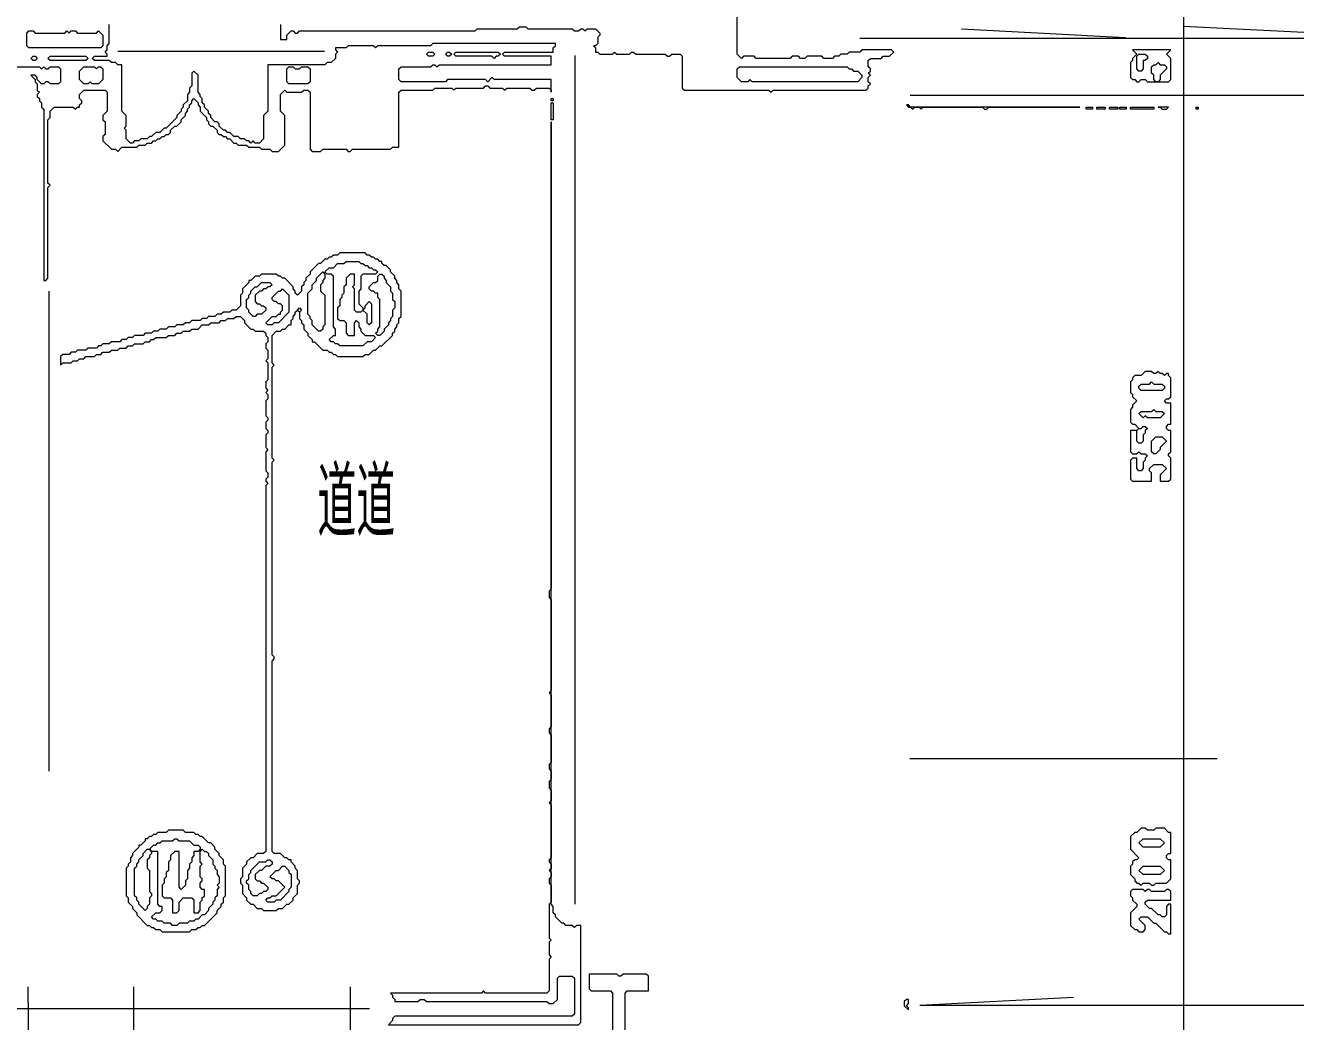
# Model space of a CAD drawing. Header units: millimetres. Extents: x 4 to 412, y 3 to 290.
# Drawn here: x 300 to 352.6, y 185.1 to 226.3 of the extents above; entities that cross this region are included whole.
import ezdxf

# ---------------------------------------------------------------- set-up
doc = ezdxf.new("R2010")
doc.units = ezdxf.units.MM
for name, color, linetype, lineweight in [('OCR_TEXT', 6, 'CONTINUOUS', 0), ('TRACE_CURVE', 6, 'CONTINUOUS', 0), ('TRACE_STRAIGHT', 5, 'CONTINUOUS', 0), ('TRACE_TEXT_SYMBOL', 6, 'CONTINUOUS', 0)]:
    doc.layers.add(name, color=color, linetype=linetype, lineweight=lineweight)
doc.styles.add('wqy-unicode', font='wqy-unicode')

msp = doc.modelspace()

# ---------------------------------------------------------------- linework, layer by layer
at = {"layer": 'TRACE_CURVE', "color": 6}
for points in [[(322.711, 186.884), (322.711, 185.395), (322.624, 185.307), (315.268, 185.307), (315.18, 185.22), (315.18, 185.132), (315.005, 184.957), (322.887, 184.957), (322.974, 185.045), (322.974, 189.073), (322.799, 189.073), (322.711, 188.985), (322.624, 189.073), (322.361, 189.073), (322.273, 189.161), (322.186, 189.161), (321.923, 189.423), (321.923, 189.511), (321.836, 189.598), (321.836, 189.861), (321.748, 189.949), (321.748, 222.351)], [(321.748, 222.351), (321.748, 202.997), (321.66, 202.91), (321.66, 202.647), (321.748, 202.559), (321.748, 198.794), (321.66, 198.706), (321.748, 198.619), (321.748, 197.305), (321.66, 197.217), (321.66, 197.042), (321.748, 196.955), (321.748, 195.816), (321.66, 195.729), (321.66, 195.553), (321.748, 195.466), (321.748, 195.116), (321.66, 195.028), (321.66, 194.765), (321.748, 194.678), (321.748, 194.24), (321.66, 194.152), (321.748, 194.065), (321.748, 191.875), (321.66, 191.788), (321.66, 191.7), (321.748, 191.613), (321.748, 191.437), (321.66, 191.35), (321.748, 191.262), (321.748, 191.087), (321.66, 191), (321.66, 190.824), (321.748, 190.737), (321.748, 190.036), (321.66, 189.949), (321.66, 188.548), (321.748, 188.46), (321.66, 188.372), (321.66, 187.847), (321.748, 187.759), (321.66, 187.672), (321.66, 186.358), (321.573, 186.271), (319.033, 186.271), (318.946, 186.358), (318.858, 186.271), (315.092, 186.271), (315.18, 186.183), (315.18, 186.095), (315.268, 186.008), (315.268, 185.92), (316.231, 185.92), (316.318, 186.008), (316.494, 186.008), (316.581, 185.92), (321.573, 185.92), (321.66, 185.833), (321.836, 185.833), (322.011, 186.008), (322.011, 186.884), (322.098, 186.971), (322.624, 186.971), (322.711, 186.884)], [(312.991, 216.922), (312.903, 216.834), (312.728, 216.834), (312.64, 216.746), (312.553, 216.746), (312.465, 216.659), (312.378, 216.659), (312.202, 216.484), (312.115, 216.484), (311.765, 216.133), (311.765, 216.046), (311.589, 215.871), (311.589, 215.783), (311.502, 215.696), (311.502, 215.608), (311.414, 215.52), (311.414, 215.345), (311.239, 215.17), (311.152, 215.258), (311.152, 215.345), (311.064, 215.433), (311.064, 215.52), (310.714, 215.871), (310.626, 215.871), (310.539, 215.958), (310.451, 215.958), (310.363, 216.046), (309.75, 216.046), (309.663, 215.958), (309.488, 215.958), (309.312, 215.783), (309.225, 215.783), (309.225, 215.696), (308.962, 215.433), (308.962, 215.258), (308.875, 215.17), (308.875, 214.732), (308.699, 214.557), (308.524, 214.557), (308.437, 214.47), (308.174, 214.47), (308.086, 214.382), (307.911, 214.382), (307.824, 214.294), (307.561, 214.294), (307.473, 214.207), (307.298, 214.207), (307.211, 214.119), (306.86, 214.119), (306.773, 214.032), (306.598, 214.032), (306.51, 213.944), (306.247, 213.944), (306.16, 213.856), (305.897, 213.856), (305.81, 213.769), (305.547, 213.769), (305.459, 213.681), (305.284, 213.681), (305.196, 213.594), (304.934, 213.594), (304.846, 213.506), (304.496, 213.506), (304.408, 213.419)], [(312.903, 212.63), (313.954, 212.63), (314.042, 212.718), (314.217, 212.718), (314.392, 212.893), (314.479, 212.893), (314.655, 213.068), (314.742, 213.068), (315.18, 213.506), (315.18, 213.594), (315.268, 213.681), (315.268, 213.769), (315.355, 213.856), (315.355, 213.944), (315.443, 214.032), (315.443, 214.207), (315.53, 214.294), (315.53, 215.345), (315.443, 215.433), (315.443, 215.608), (315.355, 215.696), (315.355, 215.783), (315.268, 215.871), (315.268, 215.958), (315.092, 216.133), (315.092, 216.221), (314.917, 216.396), (314.83, 216.396), (314.742, 216.484), (314.742, 216.571), (314.655, 216.571), (314.567, 216.659), (314.479, 216.659), (314.392, 216.746), (314.304, 216.746), (314.217, 216.834), (314.129, 216.834), (314.042, 216.922), (312.991, 216.922)], [(312.815, 213.506), (312.815, 213.769), (312.728, 213.856), (312.728, 215.958), (312.64, 216.046), (312.465, 216.046), (312.378, 216.133), (312.553, 216.309), (312.728, 216.309), (312.903, 216.484), (313.166, 216.484)], [(313.166, 216.484), (313.253, 216.571), (313.779, 216.571), (313.866, 216.484), (313.954, 216.484), (314.042, 216.396), (314.129, 216.396), (314.217, 216.309), (314.304, 216.309), (314.392, 216.221), (314.479, 216.221), (314.567, 216.133), (314.479, 216.046), (313.954, 216.046), (313.866, 215.958), (313.866, 215.433), (313.779, 215.345), (313.779, 214.82), (313.954, 214.645), (313.954, 214.557), (313.866, 214.47), (313.691, 214.47), (313.604, 214.557), (313.604, 215.433), (313.516, 215.52), (313.604, 215.608), (313.604, 216.046), (313.428, 216.046), (313.253, 215.871), (313.253, 215.608), (313.166, 215.52), (313.166, 215.258), (313.078, 215.17), (313.078, 215.083), (312.991, 214.995), (312.991, 214.732), (312.903, 214.645), (312.903, 214.207), (312.991, 214.119), (313.166, 214.119), (313.253, 214.032), (313.253, 213.594), (313.341, 213.506), (313.604, 213.506), (313.604, 214.032), (313.691, 214.119), (313.779, 214.032), (313.779, 213.856), (313.866, 213.769), (313.866, 213.681), (314.042, 213.506), (314.392, 213.506), (314.479, 213.419), (314.304, 213.243), (314.129, 213.243), (313.954, 213.068), (312.991, 213.068), (312.903, 213.156), (312.815, 213.156), (312.728, 213.243), (312.64, 213.243), (312.553, 213.331), (312.728, 213.506), (312.815, 213.506)], [(304.408, 213.419), (304.233, 213.419), (304.146, 213.331), (303.97, 213.331), (303.883, 213.243), (303.533, 213.243), (303.445, 213.156), (303.182, 213.156), (303.095, 213.068), (303.007, 213.068), (302.92, 212.981), (302.569, 212.981), (302.482, 212.893), (302.131, 212.893), (302.044, 212.806), (301.869, 212.806), (301.781, 212.718), (301.518, 212.718), (301.431, 212.63), (301.431, 212.28), (301.518, 212.368), (301.869, 212.368), (301.956, 212.455), (302.131, 212.455), (302.219, 212.543), (302.394, 212.543), (302.482, 212.63), (302.832, 212.63), (302.92, 212.718), (303.095, 212.718), (303.182, 212.806), (303.445, 212.806), (303.533, 212.893), (303.795, 212.893), (303.883, 212.981), (304.146, 212.981), (304.233, 213.068), (304.408, 213.068), (304.496, 213.156), (304.846, 213.156), (304.934, 213.243), (305.109, 213.243), (305.196, 213.331), (305.284, 213.331), (305.372, 213.419), (305.81, 213.419), (305.897, 213.506), (306.16, 213.506), (306.247, 213.594), (306.423, 213.594), (306.51, 213.681), (306.773, 213.681), (306.86, 213.769), (307.123, 213.769), (307.298, 213.944), (307.561, 213.944), (307.649, 214.032), (307.999, 214.032), (308.086, 214.119), (308.262, 214.119), (308.349, 214.207), (308.612, 214.207), (308.699, 214.294), (308.875, 214.294)], [(308.875, 214.294), (309.05, 214.119), (309.05, 214.032), (309.312, 213.769), (309.4, 213.769), (309.488, 213.681), (309.838, 213.681), (309.926, 213.594), (309.926, 213.506), (310.013, 213.419), (310.013, 213.243), (309.926, 213.156), (309.926, 212.981), (310.013, 212.893), (310.013, 212.543), (309.926, 212.455), (310.013, 212.368), (310.013, 211.667), (309.926, 211.58), (309.926, 211.317), (310.013, 211.229), (309.926, 211.142), (310.013, 211.054), (310.013, 210.879), (309.926, 210.791), (309.926, 210.178), (310.013, 210.091), (310.013, 210.003), (309.926, 209.916), (309.926, 209.653), (310.013, 209.565), (310.013, 209.478), (309.926, 209.39), (309.926, 208.865), (310.013, 208.777), (309.926, 208.69), (309.926, 207.901), (310.013, 207.814), (310.013, 207.639), (309.926, 207.551), (309.926, 207.464), (310.013, 207.376), (309.926, 207.288), (309.926, 192.138), (309.838, 192.05), (309.575, 192.05), (309.4, 191.875), (309.312, 191.875), (309.137, 191.7), (309.137, 191.613), (308.962, 191.437), (308.962, 191.087), (308.875, 191), (308.875, 190.824), (308.962, 190.737), (308.962, 190.387), (309.137, 190.211), (309.137, 190.124), (309.312, 189.949), (309.4, 189.949), (309.575, 189.774), (309.75, 189.774), (309.838, 189.686), (310.363, 189.686)], [(310.363, 189.686), (310.451, 189.774), (310.626, 189.774), (310.801, 189.949), (310.889, 189.949), (311.064, 190.124), (311.064, 190.211), (311.239, 190.387), (311.239, 190.737), (311.327, 190.824), (311.327, 190.912), (311.239, 191), (311.239, 191.35), (311.152, 191.437), (311.152, 191.525), (310.976, 191.7), (310.976, 191.788), (310.889, 191.788), (310.801, 191.875), (310.714, 191.875), (310.539, 192.05), (310.276, 192.05), (310.188, 192.138), (310.188, 200.02), (310.276, 200.107), (310.276, 200.195), (310.188, 200.282), (310.188, 208.252), (310.276, 208.339), (310.188, 208.427), (310.188, 212.193), (310.276, 212.28), (310.188, 212.368), (310.188, 213.506), (310.363, 213.681), (310.539, 213.681), (310.626, 213.769), (310.714, 213.769), (310.889, 213.944), (310.976, 213.944), (310.976, 214.119), (311.064, 214.207), (311.064, 214.294), (311.152, 214.382), (311.152, 214.47), (311.239, 214.557), (311.327, 214.47), (311.327, 214.207), (311.414, 214.119), (311.414, 214.032), (311.502, 213.944), (311.502, 213.769), (311.677, 213.594), (311.677, 213.506), (311.852, 213.331), (311.852, 213.243), (311.94, 213.243), (312.29, 212.893), (312.465, 212.893), (312.553, 212.806), (312.64, 212.806), (312.728, 212.718), (312.815, 212.718), (312.903, 212.63)]]:
    msp.add_lwpolyline(points, dxfattribs=at)
for points in [[(309.75, 215.696), (310.101, 215.696), (310.188, 215.608), (310.101, 215.52), (310.013, 215.52), (309.926, 215.433), (309.838, 215.433), (309.75, 215.345), (309.663, 215.345), (309.488, 215.17), (309.488, 214.907), (309.575, 214.82), (309.663, 214.82), (309.75, 214.732), (309.838, 214.732), (309.926, 214.645), (309.926, 214.557), (309.75, 214.382), (309.575, 214.382), (309.488, 214.294), (309.4, 214.294), (309.225, 214.47), (309.225, 214.557), (309.137, 214.645), (309.137, 214.995), (309.225, 215.083), (309.225, 215.17), (309.312, 215.258), (309.312, 215.345), (309.488, 215.52), (309.575, 215.52)], [(312.29, 216.133), (312.378, 216.046), (312.378, 215.871), (312.29, 215.783), (312.29, 215.696), (312.202, 215.608), (312.202, 215.345), (312.378, 215.17), (312.378, 213.944), (312.29, 213.856), (312.29, 213.769), (312.202, 213.681), (312.115, 213.681), (311.852, 213.944), (311.852, 214.119), (311.765, 214.207), (311.765, 214.294), (311.677, 214.382), (311.677, 215.258), (311.852, 215.433), (311.852, 215.608), (312.027, 215.783), (312.027, 215.871)], [(314.567, 215.958), (314.655, 216.046), (314.742, 216.046), (314.83, 215.958), (314.83, 215.871), (314.917, 215.783), (314.917, 215.696), (315.092, 215.52), (315.092, 215.345), (315.18, 215.258), (315.18, 214.995), (315.268, 214.907), (315.268, 214.645), (315.18, 214.557), (315.18, 214.294), (315.092, 214.207), (315.092, 214.119), (315.005, 214.032), (315.005, 213.944), (314.83, 213.769), (314.83, 213.681), (314.655, 213.506), (314.567, 213.506), (314.479, 213.594), (314.567, 213.681), (314.567, 213.769), (314.655, 213.856), (314.655, 214.995), (314.567, 215.083), (314.567, 215.258), (314.479, 215.258), (314.392, 215.345), (314.304, 215.345), (314.217, 215.433), (314.217, 215.52), (314.392, 215.696), (314.479, 215.696), (314.567, 215.783)], [(310.539, 215.345), (310.626, 215.433), (310.889, 215.17), (310.889, 214.47), (310.451, 214.032), (310.276, 214.032), (310.188, 213.944), (310.013, 213.944), (309.926, 214.032), (310.188, 214.294), (310.363, 214.294), (310.451, 214.382), (310.539, 214.382), (310.539, 214.47), (310.626, 214.557), (310.626, 214.732), (310.539, 214.82), (310.451, 214.82), (310.363, 214.907), (310.276, 214.907), (310.188, 214.995), (310.188, 215.083), (310.451, 215.345)], [(311.239, 214.557), (311.327, 214.645), (311.414, 214.557), (311.327, 214.47)], [(314.217, 214.907), (314.304, 214.82), (314.304, 214.032), (314.217, 213.944), (314.129, 214.032), (314.129, 214.382), (313.954, 214.557), (314.042, 214.645), (314.042, 214.732)], [(309.926, 191.7), (310.013, 191.788), (310.101, 191.788), (310.188, 191.7), (310.188, 191.613), (310.101, 191.525), (309.926, 191.525), (309.75, 191.35), (309.663, 191.35), (309.488, 191.175), (309.488, 191), (309.575, 190.912), (309.663, 190.912), (309.75, 190.824), (309.838, 190.824), (310.013, 190.649), (310.013, 190.562), (309.926, 190.474), (309.838, 190.474), (309.75, 190.387), (309.663, 190.387), (309.575, 190.299), (309.4, 190.299), (309.312, 190.387), (309.312, 190.474), (309.225, 190.562), (309.225, 190.737), (309.137, 190.824), (309.137, 190.912), (309.225, 191), (309.225, 191.175), (309.312, 191.262), (309.312, 191.35), (309.663, 191.7)], [(310.626, 191.525), (310.714, 191.525), (310.889, 191.35), (310.889, 191.262), (310.976, 191.175), (310.976, 190.649), (310.889, 190.562), (310.889, 190.474), (310.539, 190.124), (310.363, 190.124), (310.276, 190.036), (310.013, 190.036), (309.926, 190.124), (310.013, 190.211), (310.101, 190.211), (310.188, 190.299), (310.363, 190.299), (310.714, 190.649), (310.451, 190.912), (310.363, 190.912), (310.276, 191), (310.188, 191), (310.101, 191.087), (310.363, 191.35), (310.451, 191.35)]]:
    msp.add_lwpolyline(points, close=True, dxfattribs=at)
at = {"layer": 'TRACE_STRAIGHT', "color": 5}
for p, q in [((347.935, 252.892), (347.935, 164.015)), ((347.935, 226.311), (356.026, 225.906)), ((334.534, 225.82), (360.368, 225.82)), ((338.737, 226.204), (345.536, 225.839)), ((303.801, 225.272), (312.366, 225.272)), ((322.734, 225.097), (322.734, 189.949)), ((336.623, 223.461), (360.356, 223.461)), ((300.949, 215.345), (300.949, 195.466)), ((336.609, 195.984), (349.333, 195.984)), ((300.077, 186.531), (300.155, 177.046)), ((304.452, 186.533), (304.452, 173.646)), ((313.426, 186.533), (313.426, 147.738)), ((337.014, 185.763), (343.379, 186.095)), ((337.014, 185.763), (360.368, 185.763)), ((299.12, 185.625), (314.227, 185.625))]:
    msp.add_line(p, q, dxfattribs=at)
at = {"layer": 'TRACE_TEXT_SYMBOL', "color": 6}
for points in [[(330.768, 223.665), (330.856, 223.577), (330.943, 223.665), (334.797, 223.665), (334.884, 223.752), (334.884, 223.84), (334.972, 223.928), (334.884, 224.015), (334.884, 224.19), (334.972, 224.278), (334.884, 224.365), (334.972, 224.453), (334.972, 224.541), (334.884, 224.628), (334.884, 224.891), (334.972, 224.978), (335.41, 224.978), (335.497, 225.066), (335.76, 225.066), (335.935, 225.241), (335.848, 225.329), (334.621, 225.329), (334.534, 225.241), (334.096, 225.241), (334.008, 225.154), (333.746, 225.154), (333.658, 225.066), (333.483, 225.066), (333.395, 224.978), (333.045, 224.978), (332.958, 225.066), (332.345, 225.066), (332.257, 224.978), (332.082, 224.978), (331.994, 225.066), (331.732, 225.066), (331.644, 224.978), (330.243, 224.978), (330.155, 225.066), (329.717, 225.066), (329.63, 224.978), (329.455, 225.154), (329.455, 226.905)], [(307.123, 224.278), (306.948, 224.453), (306.86, 224.365), (306.86, 223.84), (306.773, 223.752), (306.773, 223.577), (306.685, 223.49), (306.685, 223.227), (306.51, 223.052), (306.51, 222.964), (306.423, 222.877), (306.423, 222.789), (306.247, 222.614), (306.247, 222.526), (305.81, 222.088), (305.722, 222.088), (305.547, 221.913), (305.372, 221.913), (305.196, 221.738), (305.109, 221.738), (305.021, 221.651), (304.759, 221.651), (304.671, 221.563), (304.496, 221.563), (304.408, 221.475), (304.321, 221.475), (304.146, 221.651), (304.146, 222.001), (304.058, 222.088), (304.146, 222.176), (304.146, 222.614), (303.97, 222.789), (303.97, 224.716), (303.795, 224.716), (303.708, 224.803), (303.533, 224.803), (303.445, 224.891), (302.832, 224.891), (302.744, 224.978), (302.832, 225.066), (303.357, 225.066), (303.357, 225.154), (303.27, 225.241), (303.357, 225.329), (303.357, 225.504), (303.445, 225.591), (303.445, 226.38)], [(310.539, 226.38), (310.539, 225.767), (310.801, 225.767), (310.801, 225.942), (310.976, 226.117), (311.064, 226.117), (311.152, 226.029), (311.239, 226.029), (311.327, 226.117), (318.595, 226.117), (318.683, 226.204), (320.347, 226.204), (320.434, 226.292), (320.697, 226.292), (320.785, 226.204), (322.624, 226.204), (322.711, 226.117), (322.887, 226.117), (322.974, 226.204), (323.062, 226.204), (323.149, 226.117), (323.237, 226.204), (323.587, 226.204), (323.762, 226.029), (323.762, 225.942), (323.675, 225.854), (323.675, 225.591), (323.587, 225.504), (323.5, 225.504), (323.587, 225.416), (323.587, 225.241), (323.675, 225.241), (323.762, 225.154), (324.288, 225.154), (324.375, 225.241), (324.463, 225.154), (324.988, 225.154), (325.076, 225.241), (325.163, 225.241), (325.251, 225.154), (326.477, 225.154), (326.565, 225.066), (326.652, 225.066), (326.74, 225.154), (327.09, 225.154), (327.178, 225.066), (327.178, 223.752), (327.265, 223.665), (330.768, 223.665)], [(315.53, 224.628), (316.756, 224.628), (316.844, 224.716), (316.931, 224.716), (317.019, 224.628), (317.107, 224.716), (321.748, 224.716), (321.748, 225.066), (319.821, 225.066), (319.734, 225.154), (319.821, 225.241), (321.836, 225.241), (321.836, 225.416), (321.923, 225.504), (321.923, 225.591), (316.844, 225.591), (316.756, 225.504), (314.567, 225.504), (314.479, 225.416), (314.392, 225.504), (313.341, 225.504), (313.253, 225.416), (312.815, 225.416), (312.815, 225.329), (312.903, 225.241), (312.815, 225.154), (312.815, 224.978), (312.64, 224.803), (312.465, 224.803), (312.378, 224.716), (310.013, 224.716), (310.013, 222.789), (309.838, 222.614), (309.838, 221.651), (309.663, 221.475), (309.488, 221.475), (309.4, 221.563), (309.312, 221.475), (309.225, 221.563), (309.137, 221.563), (309.05, 221.651), (308.875, 221.651), (308.787, 221.738), (308.612, 221.738), (308.437, 221.913), (308.349, 221.913), (308.262, 222.001), (308.174, 222.001), (307.999, 222.176), (307.999, 222.264), (307.911, 222.351), (307.824, 222.351), (307.649, 222.526), (307.649, 222.614), (307.561, 222.701), (307.561, 222.789), (307.386, 222.964), (307.386, 223.052), (307.298, 223.139), (307.298, 223.315), (307.211, 223.402), (307.211, 223.49), (307.123, 223.577), (307.123, 224.278)], [(299.329, 224.628), (300.555, 224.628), (300.643, 224.541), (300.73, 224.628), (300.818, 224.541), (300.905, 224.541), (300.993, 224.628), (301.343, 224.628), (301.431, 224.541), (301.431, 224.015), (301.343, 223.928), (300.993, 223.928), (300.905, 224.015), (300.818, 224.015), (300.73, 223.928), (300.643, 223.928), (300.467, 224.103), (300.467, 224.19), (300.38, 224.278), (300.205, 224.278), (300.38, 224.103), (300.38, 224.015), (300.467, 223.928), (300.467, 223.665), (300.555, 223.577), (300.467, 223.49), (300.467, 223.402), (300.555, 223.315), (300.555, 223.227), (300.643, 223.139), (300.643, 222.964), (300.73, 222.877), (300.73, 215.783), (300.818, 215.783), (300.905, 215.871), (300.905, 219.636), (300.993, 219.724), (300.905, 219.812), (300.905, 222.439), (300.993, 222.526), (300.993, 222.789), (301.168, 222.964), (301.956, 222.964), (302.044, 222.877), (302.131, 222.964), (302.219, 222.964), (302.219, 223.052), (302.307, 223.139)], [(308.437, 221.651), (308.612, 221.475), (308.699, 221.475), (308.787, 221.388), (309.137, 221.388), (309.225, 221.3), (309.663, 221.3), (309.75, 221.213), (310.101, 221.213), (310.188, 221.125), (310.451, 221.125), (310.714, 221.388), (310.714, 222.614), (310.539, 222.789), (310.539, 223.49), (310.714, 223.665), (310.801, 223.577), (311.414, 223.577), (311.502, 223.665), (311.677, 223.665), (311.765, 223.577), (311.765, 221.213), (311.852, 221.125), (312.202, 221.125), (312.29, 221.213), (313.253, 221.213), (313.341, 221.125), (313.428, 221.125), (313.516, 221.213), (315.092, 221.213), (315.18, 221.3), (315.443, 221.3), (315.443, 223.577), (315.53, 223.665), (316.844, 223.665), (316.931, 223.752), (317.632, 223.752), (317.72, 223.665), (317.807, 223.752), (318.946, 223.752), (319.033, 223.84), (319.121, 223.84), (319.208, 223.752), (319.734, 223.752), (319.821, 223.665), (319.909, 223.752), (320.872, 223.752), (320.96, 223.665), (321.047, 223.665), (321.135, 223.752), (321.66, 223.752), (321.748, 223.665), (321.748, 223.577), (321.748, 224.103), (319.384, 224.103), (319.296, 224.19), (319.121, 224.015), (319.033, 224.103), (317.457, 224.103), (317.369, 224.015), (315.53, 224.015), (315.443, 224.103), (315.443, 224.541), (315.53, 224.628)], [(302.307, 223.139), (302.307, 223.227), (302.219, 223.315), (302.219, 223.49), (302.394, 223.665), (303.27, 223.665), (303.357, 223.577), (303.357, 222.789), (303.182, 222.614), (303.182, 222.439), (303.27, 222.351), (303.27, 221.826), (303.182, 221.738), (303.182, 221.563), (303.533, 221.213), (303.708, 221.213), (303.795, 221.125), (303.97, 221.3), (304.583, 221.3), (304.671, 221.388), (304.934, 221.388), (305.021, 221.475), (305.196, 221.475), (305.284, 221.563), (305.372, 221.563), (305.459, 221.651), (305.547, 221.651), (305.634, 221.738), (305.722, 221.738), (305.81, 221.826), (305.897, 221.826), (305.985, 221.913), (305.985, 222.001), (306.16, 222.176), (306.247, 222.176), (306.423, 222.351), (306.423, 222.439), (306.598, 222.614), (306.598, 222.701), (306.685, 222.789), (306.685, 222.877), (306.773, 222.964), (306.773, 223.052), (306.86, 223.139), (306.86, 223.227), (306.948, 223.315), (307.123, 223.139), (307.123, 223.052), (307.211, 222.964), (307.211, 222.789), (307.473, 222.526), (307.473, 222.439), (307.561, 222.351), (307.561, 222.264), (307.649, 222.176), (307.736, 222.176), (307.911, 222.001), (307.911, 221.913), (307.999, 221.826), (308.086, 221.826), (308.174, 221.738), (308.262, 221.738), (308.349, 221.651), (308.437, 221.651)], [(346.356, 212.017), (346.181, 211.842), (345.919, 211.842), (345.831, 211.755), (345.831, 211.667), (345.743, 211.58), (345.743, 211.142), (345.831, 211.054), (345.831, 210.967), (346.006, 210.791), (345.831, 210.616), (345.831, 210.529), (345.743, 210.441), (345.743, 209.916), (345.831, 209.828), (345.919, 209.828), (346.094, 209.653), (346.006, 209.565), (345.743, 209.565), (345.743, 208.69), (345.831, 208.602), (346.006, 208.602), (346.094, 208.69), (346.181, 208.602), (346.356, 208.602), (346.444, 208.514), (346.356, 208.427), (346.356, 208.339), (346.269, 208.252), (346.269, 207.989), (346.181, 207.901), (346.094, 207.901), (346.006, 207.989), (346.006, 208.427), (345.831, 208.427), (345.743, 208.339), (345.743, 207.551), (345.831, 207.464), (346.619, 207.464), (346.619, 207.814), (346.532, 207.901), (346.532, 207.989), (346.707, 208.164), (347.057, 208.164), (347.232, 207.989), (346.969, 207.726), (346.969, 207.464), (347.32, 207.464), (347.407, 207.551), (347.407, 208.427), (347.32, 208.514), (347.32, 208.602), (347.407, 208.69), (347.407, 209.565), (347.32, 209.565), (347.232, 209.653), (347.232, 209.74), (347.32, 209.828), (347.407, 209.828), (347.407, 210.704), (347.232, 210.704), (347.145, 210.791), (347.232, 210.879), (347.32, 210.879)], [(347.32, 210.879), (347.407, 210.967), (347.407, 211.755), (347.32, 211.842), (347.32, 211.93), (347.232, 211.93), (347.145, 211.842), (347.057, 211.93), (346.969, 211.93), (346.882, 212.017), (346.794, 211.93), (346.707, 211.93), (346.619, 212.017), (346.356, 212.017)], [(307.386, 192.138), (307.473, 192.138), (307.561, 192.05), (307.561, 191.963), (307.736, 191.788), (307.736, 191.613), (307.824, 191.525), (307.824, 191.437), (307.911, 191.35), (307.911, 191.175), (307.999, 191.087), (307.999, 190.824), (307.911, 190.737), (307.999, 190.649), (307.911, 190.562), (307.911, 190.299), (307.824, 190.211), (307.824, 190.124), (307.736, 190.036), (307.736, 189.949), (307.561, 189.774), (307.561, 189.686), (307.386, 189.511), (307.298, 189.511), (307.123, 189.336), (307.036, 189.336), (306.948, 189.248), (306.773, 189.248), (306.685, 189.161), (306.335, 189.161), (306.247, 189.073), (306.072, 189.073), (305.985, 189.161), (305.722, 189.161), (305.634, 189.248), (305.459, 189.248), (305.372, 189.336), (305.284, 189.336), (305.196, 189.423), (305.372, 189.598), (305.547, 189.598), (305.634, 189.686), (305.634, 189.861), (305.547, 189.861), (305.459, 189.949), (305.459, 192.138), (305.196, 192.138), (305.109, 192.226), (305.284, 192.401), (305.372, 192.401), (305.459, 192.488), (305.547, 192.488), (305.634, 192.576), (306.072, 192.576)], [(306.072, 192.576), (306.16, 192.664), (306.247, 192.664), (306.335, 192.576), (306.773, 192.576), (306.948, 192.401), (307.123, 192.401), (307.211, 192.313), (307.211, 192.226), (307.123, 192.138), (306.948, 192.138), (306.948, 191.963), (306.86, 191.875), (306.86, 191.7), (306.773, 191.613), (306.773, 191.437), (306.685, 191.35), (306.685, 191), (306.598, 190.912), (306.598, 190.737), (306.423, 190.562), (306.335, 190.649), (306.335, 192.138), (306.16, 192.138), (305.985, 191.963), (305.985, 191.788), (305.897, 191.7), (305.897, 191.35), (305.81, 191.262), (305.81, 191.087), (305.722, 191), (305.722, 190.824), (305.634, 190.737), (305.634, 190.299), (305.722, 190.211), (305.985, 190.211), (306.072, 190.124), (306.072, 189.598), (306.247, 189.598), (306.335, 189.686), (306.335, 190.036), (306.51, 190.211), (306.86, 190.211), (306.948, 190.124), (306.948, 189.598), (307.123, 189.598), (307.211, 189.686), (307.211, 190.036), (307.298, 190.124), (307.298, 190.211), (307.386, 190.299), (307.386, 190.562), (307.298, 190.562), (307.211, 190.649), (307.211, 190.824), (307.298, 190.912), (307.298, 191), (307.211, 191.087), (307.211, 191.525), (307.298, 191.613), (307.211, 191.7), (307.211, 192.138), (307.298, 192.226), (307.386, 192.138)], [(324.813, 184.694), (324.813, 186.271), (324.901, 186.358), (325.776, 186.358), (325.776, 186.971), (325.689, 187.059), (324.726, 187.059), (324.638, 186.971), (324.55, 186.971), (324.463, 187.059), (323.324, 187.059), (323.324, 186.446), (323.412, 186.358), (324.2, 186.358), (324.288, 186.271), (324.288, 184.694)]]:
    msp.add_lwpolyline(points, dxfattribs=at)
for points in [[(300.03, 226.029), (300.117, 226.117), (300.292, 226.117), (300.38, 226.029), (301.606, 226.029), (301.694, 226.117), (301.781, 226.029), (301.869, 226.117), (302.044, 226.117), (302.131, 226.029), (302.92, 226.029), (303.007, 226.117), (303.182, 225.942), (303.182, 225.504), (303.095, 225.416), (300.117, 225.416), (300.03, 225.504)], [(316.581, 225.154), (316.669, 225.241), (316.844, 225.241), (316.931, 225.154), (316.844, 225.066), (316.669, 225.066)], [(317.369, 225.154), (317.457, 225.241), (317.544, 225.241), (317.632, 225.154), (317.544, 225.066), (317.457, 225.066)], [(317.72, 225.154), (317.807, 225.241), (319.559, 225.241), (319.646, 225.154), (319.559, 225.066), (319.471, 225.066), (319.384, 224.978), (319.296, 225.066), (317.807, 225.066)], [(345.831, 225.329), (346.006, 225.154), (345.831, 224.978), (345.831, 224.891), (345.743, 224.803), (345.743, 224.19), (345.831, 224.103), (345.919, 224.103), (346.006, 224.015), (346.094, 224.015), (346.181, 224.103), (346.356, 224.103), (346.444, 224.015), (347.32, 224.015), (347.407, 224.103), (347.407, 224.978), (347.232, 225.154), (347.407, 225.329)], [(300.205, 224.978), (300.292, 225.066), (300.38, 225.066), (300.467, 224.978), (300.38, 224.891), (300.292, 224.891)], [(300.905, 224.978), (300.993, 225.066), (302.482, 225.066), (302.569, 224.978), (302.482, 224.891), (300.993, 224.891)], [(346.006, 225.066), (346.094, 225.154), (346.356, 225.154), (346.444, 225.066), (346.444, 224.978), (346.356, 224.891), (346.269, 224.891), (346.269, 224.541), (346.181, 224.453), (346.094, 224.453), (346.006, 224.541)], [(346.794, 224.716), (346.882, 224.803), (346.969, 224.716), (347.145, 224.716), (347.232, 224.628), (347.232, 224.541), (346.969, 224.278), (346.969, 224.103), (346.882, 224.015), (346.794, 224.015), (346.707, 224.103), (346.707, 224.278), (346.619, 224.365), (346.619, 224.628), (346.707, 224.716)], [(302.394, 224.628), (302.832, 224.628), (302.92, 224.541), (303.007, 224.628), (303.095, 224.628), (303.182, 224.541), (303.182, 224.103), (303.007, 223.928), (302.744, 223.928), (302.657, 224.015), (302.569, 223.928), (302.394, 223.928), (302.219, 224.103), (302.219, 224.453)], [(310.801, 224.541), (310.889, 224.628), (311.064, 224.628), (311.152, 224.541), (311.327, 224.541), (311.414, 224.628), (311.677, 224.628), (311.765, 224.541), (311.765, 224.015), (311.677, 223.928), (310.889, 223.928), (310.801, 224.015)], [(329.455, 224.541), (329.542, 224.628), (334.008, 224.628), (334.096, 224.541), (334.184, 224.541), (334.271, 224.453), (334.446, 224.453), (334.621, 224.278), (334.621, 224.19), (334.446, 224.015), (330.068, 224.015), (329.98, 224.103), (329.892, 224.015), (329.63, 224.015), (329.455, 224.19)], [(321.748, 223.315), (321.836, 223.315), (321.836, 223.227), (321.748, 223.227)], [(321.748, 223.139), (321.836, 223.139), (321.836, 222.439), (321.748, 222.439)], [(336.461, 223.052), (336.548, 222.964), (336.636, 222.964), (336.723, 222.877), (336.811, 222.964), (336.986, 222.964), (337.074, 222.877), (337.161, 222.964), (339.613, 222.964), (339.701, 222.877), (339.788, 222.877), (339.876, 222.964), (343.642, 222.964), (336.636, 222.964), (336.548, 223.052)], [(343.904, 222.964), (344.167, 222.964), (344.167, 222.877), (343.904, 222.877)], [(344.342, 222.964), (344.693, 222.964), (344.693, 222.877), (344.342, 222.877)], [(344.868, 222.964), (345.218, 222.964), (345.218, 222.877), (344.868, 222.877)], [(345.306, 222.964), (345.568, 222.964), (345.568, 222.877), (345.306, 222.877)], [(345.743, 222.964), (346.707, 222.964), (346.707, 222.877), (345.743, 222.877)], [(346.882, 222.964), (346.969, 222.964), (347.057, 222.877), (347.232, 222.877), (347.32, 222.964)], [(348.458, 222.964), (348.546, 222.964), (348.546, 222.877), (348.458, 222.877)], [(346.532, 211.492), (346.619, 211.58), (346.707, 211.492), (347.057, 211.492), (347.145, 211.404), (347.145, 211.317), (347.057, 211.229), (346.181, 211.229), (346.094, 211.317), (346.094, 211.404), (346.181, 211.492)], [(346.619, 210.354), (346.707, 210.441), (346.794, 210.354), (347.057, 210.354), (347.145, 210.266), (346.969, 210.091), (346.444, 210.091), (346.356, 210.178), (346.269, 210.091), (346.094, 210.266), (346.181, 210.354)], [(346.181, 209.653), (346.269, 209.74), (346.356, 209.74), (346.444, 209.653), (346.356, 209.565), (346.356, 209.478), (346.269, 209.39), (346.269, 209.127), (346.181, 209.04), (346.094, 209.04), (346.006, 209.127), (346.006, 209.565), (346.094, 209.653)], [(346.794, 209.303), (347.057, 209.303), (347.232, 209.127), (346.969, 208.865), (346.969, 208.777), (346.794, 208.602), (346.707, 208.602), (346.619, 208.69), (346.619, 209.127)], [(346.181, 193.101), (346.006, 192.926), (345.919, 192.926), (345.743, 192.751), (345.743, 192.226), (346.094, 191.875), (346.006, 191.788), (345.919, 191.788), (345.831, 191.7), (345.831, 191.613), (345.743, 191.525), (345.743, 191.175), (345.919, 191), (345.919, 190.912), (346.006, 190.824), (346.094, 190.824), (346.181, 190.737), (346.269, 190.824), (346.532, 190.824), (346.619, 190.737), (346.707, 190.737), (346.794, 190.824), (347.232, 190.824), (347.407, 191), (347.407, 191.788), (347.32, 191.788), (347.232, 191.875), (347.232, 191.963), (347.32, 192.05), (347.407, 192.05), (347.407, 192.926), (347.32, 192.926), (347.145, 193.101), (346.794, 193.101), (346.707, 193.014), (346.444, 193.014), (346.356, 193.101)], [(305.897, 193.014), (305.81, 192.926), (305.459, 192.926), (305.372, 192.839), (305.284, 192.839), (305.196, 192.751), (305.109, 192.751), (305.021, 192.664), (304.934, 192.664), (304.934, 192.576), (304.759, 192.401), (304.671, 192.401), (304.671, 192.313), (304.408, 192.05), (304.408, 191.963), (304.321, 191.875), (304.321, 191.7), (304.233, 191.613), (304.233, 191.525), (304.146, 191.437), (304.146, 190.299), (304.233, 190.211), (304.233, 190.036), (304.408, 189.861), (304.408, 189.774), (304.583, 189.598), (304.583, 189.511), (305.021, 189.073), (305.109, 189.073), (305.196, 188.985), (305.284, 188.985), (305.372, 188.898), (305.547, 188.898), (305.634, 188.81), (306.773, 188.81), (306.86, 188.898), (307.036, 188.898), (307.123, 188.985), (307.211, 188.985), (307.298, 189.073), (307.386, 189.073), (307.911, 189.598), (307.911, 189.686), (308.086, 189.861), (308.086, 189.949), (308.174, 190.036), (308.174, 190.211), (308.262, 190.299), (308.262, 191.525), (308.174, 191.613), (308.174, 191.788), (307.999, 191.963), (307.999, 192.05), (307.824, 192.226), (307.824, 192.313), (307.649, 192.488), (307.561, 192.488), (307.298, 192.751), (307.211, 192.751), (307.123, 192.839), (307.036, 192.839), (306.948, 192.926), (306.598, 192.926), (306.51, 193.014)], [(346.269, 192.664), (346.969, 192.664), (347.145, 192.488), (346.969, 192.313), (346.269, 192.313), (346.094, 192.488)], [(305.021, 192.226), (305.109, 192.226), (305.196, 192.138), (305.196, 192.05), (305.109, 191.963), (305.109, 191.875), (305.021, 191.788), (305.021, 191.437), (305.109, 191.35), (305.109, 190.474), (305.196, 190.387), (305.196, 190.299), (305.109, 190.211), (305.109, 189.949), (305.021, 189.861), (305.021, 189.774), (304.934, 189.686), (304.671, 189.949), (304.671, 190.036), (304.583, 190.124), (304.583, 190.211), (304.496, 190.299), (304.496, 191.437), (304.583, 191.525), (304.583, 191.613), (304.671, 191.7), (304.671, 191.788), (304.846, 191.963), (304.846, 192.05)], [(346.269, 191.525), (346.969, 191.525), (347.145, 191.35), (346.969, 191.175), (346.269, 191.175), (346.094, 191.35)], [(345.831, 190.562), (345.743, 190.474), (345.743, 190.299), (345.831, 190.211), (345.831, 190.124), (346.006, 189.949), (346.006, 189.861), (345.743, 189.598), (345.743, 189.073), (345.919, 188.898), (346.006, 188.898), (346.094, 188.81), (346.269, 188.81), (346.356, 188.898), (346.356, 189.073), (346.094, 189.336), (346.181, 189.423), (346.444, 189.423), (346.707, 189.161), (346.794, 189.161), (347.145, 188.81), (347.232, 188.81), (347.32, 188.723), (347.407, 188.723), (347.407, 189.949), (347.32, 189.949), (347.232, 189.861), (347.232, 189.511), (347.145, 189.423), (347.057, 189.423), (346.969, 189.511), (346.882, 189.511), (346.619, 189.774), (346.532, 189.774), (346.356, 189.949), (346.356, 190.036), (346.444, 190.124), (347.407, 190.124), (347.407, 190.474), (347.32, 190.562), (347.232, 190.562), (347.145, 190.474), (346.619, 190.474), (346.532, 190.562), (346.444, 190.562), (346.356, 190.474), (346.269, 190.562)], [(336.461, 186.008), (336.373, 185.92), (336.373, 185.745), (336.548, 185.57), (336.548, 185.658), (336.461, 185.745), (336.548, 185.833), (336.548, 186.008)]]:
    msp.add_lwpolyline(points, close=True, dxfattribs=at)

# ---------------------------------------------------------------- texts
at = {"layer": 'OCR_TEXT', "color": 6, "style": 'wqy-unicode', "width": 0.467559}
msp.add_text('道道', height=2.5274, dxfattribs=at).set_placement((312.066, 205.432))

doc.saveas('drawing.dxf')
